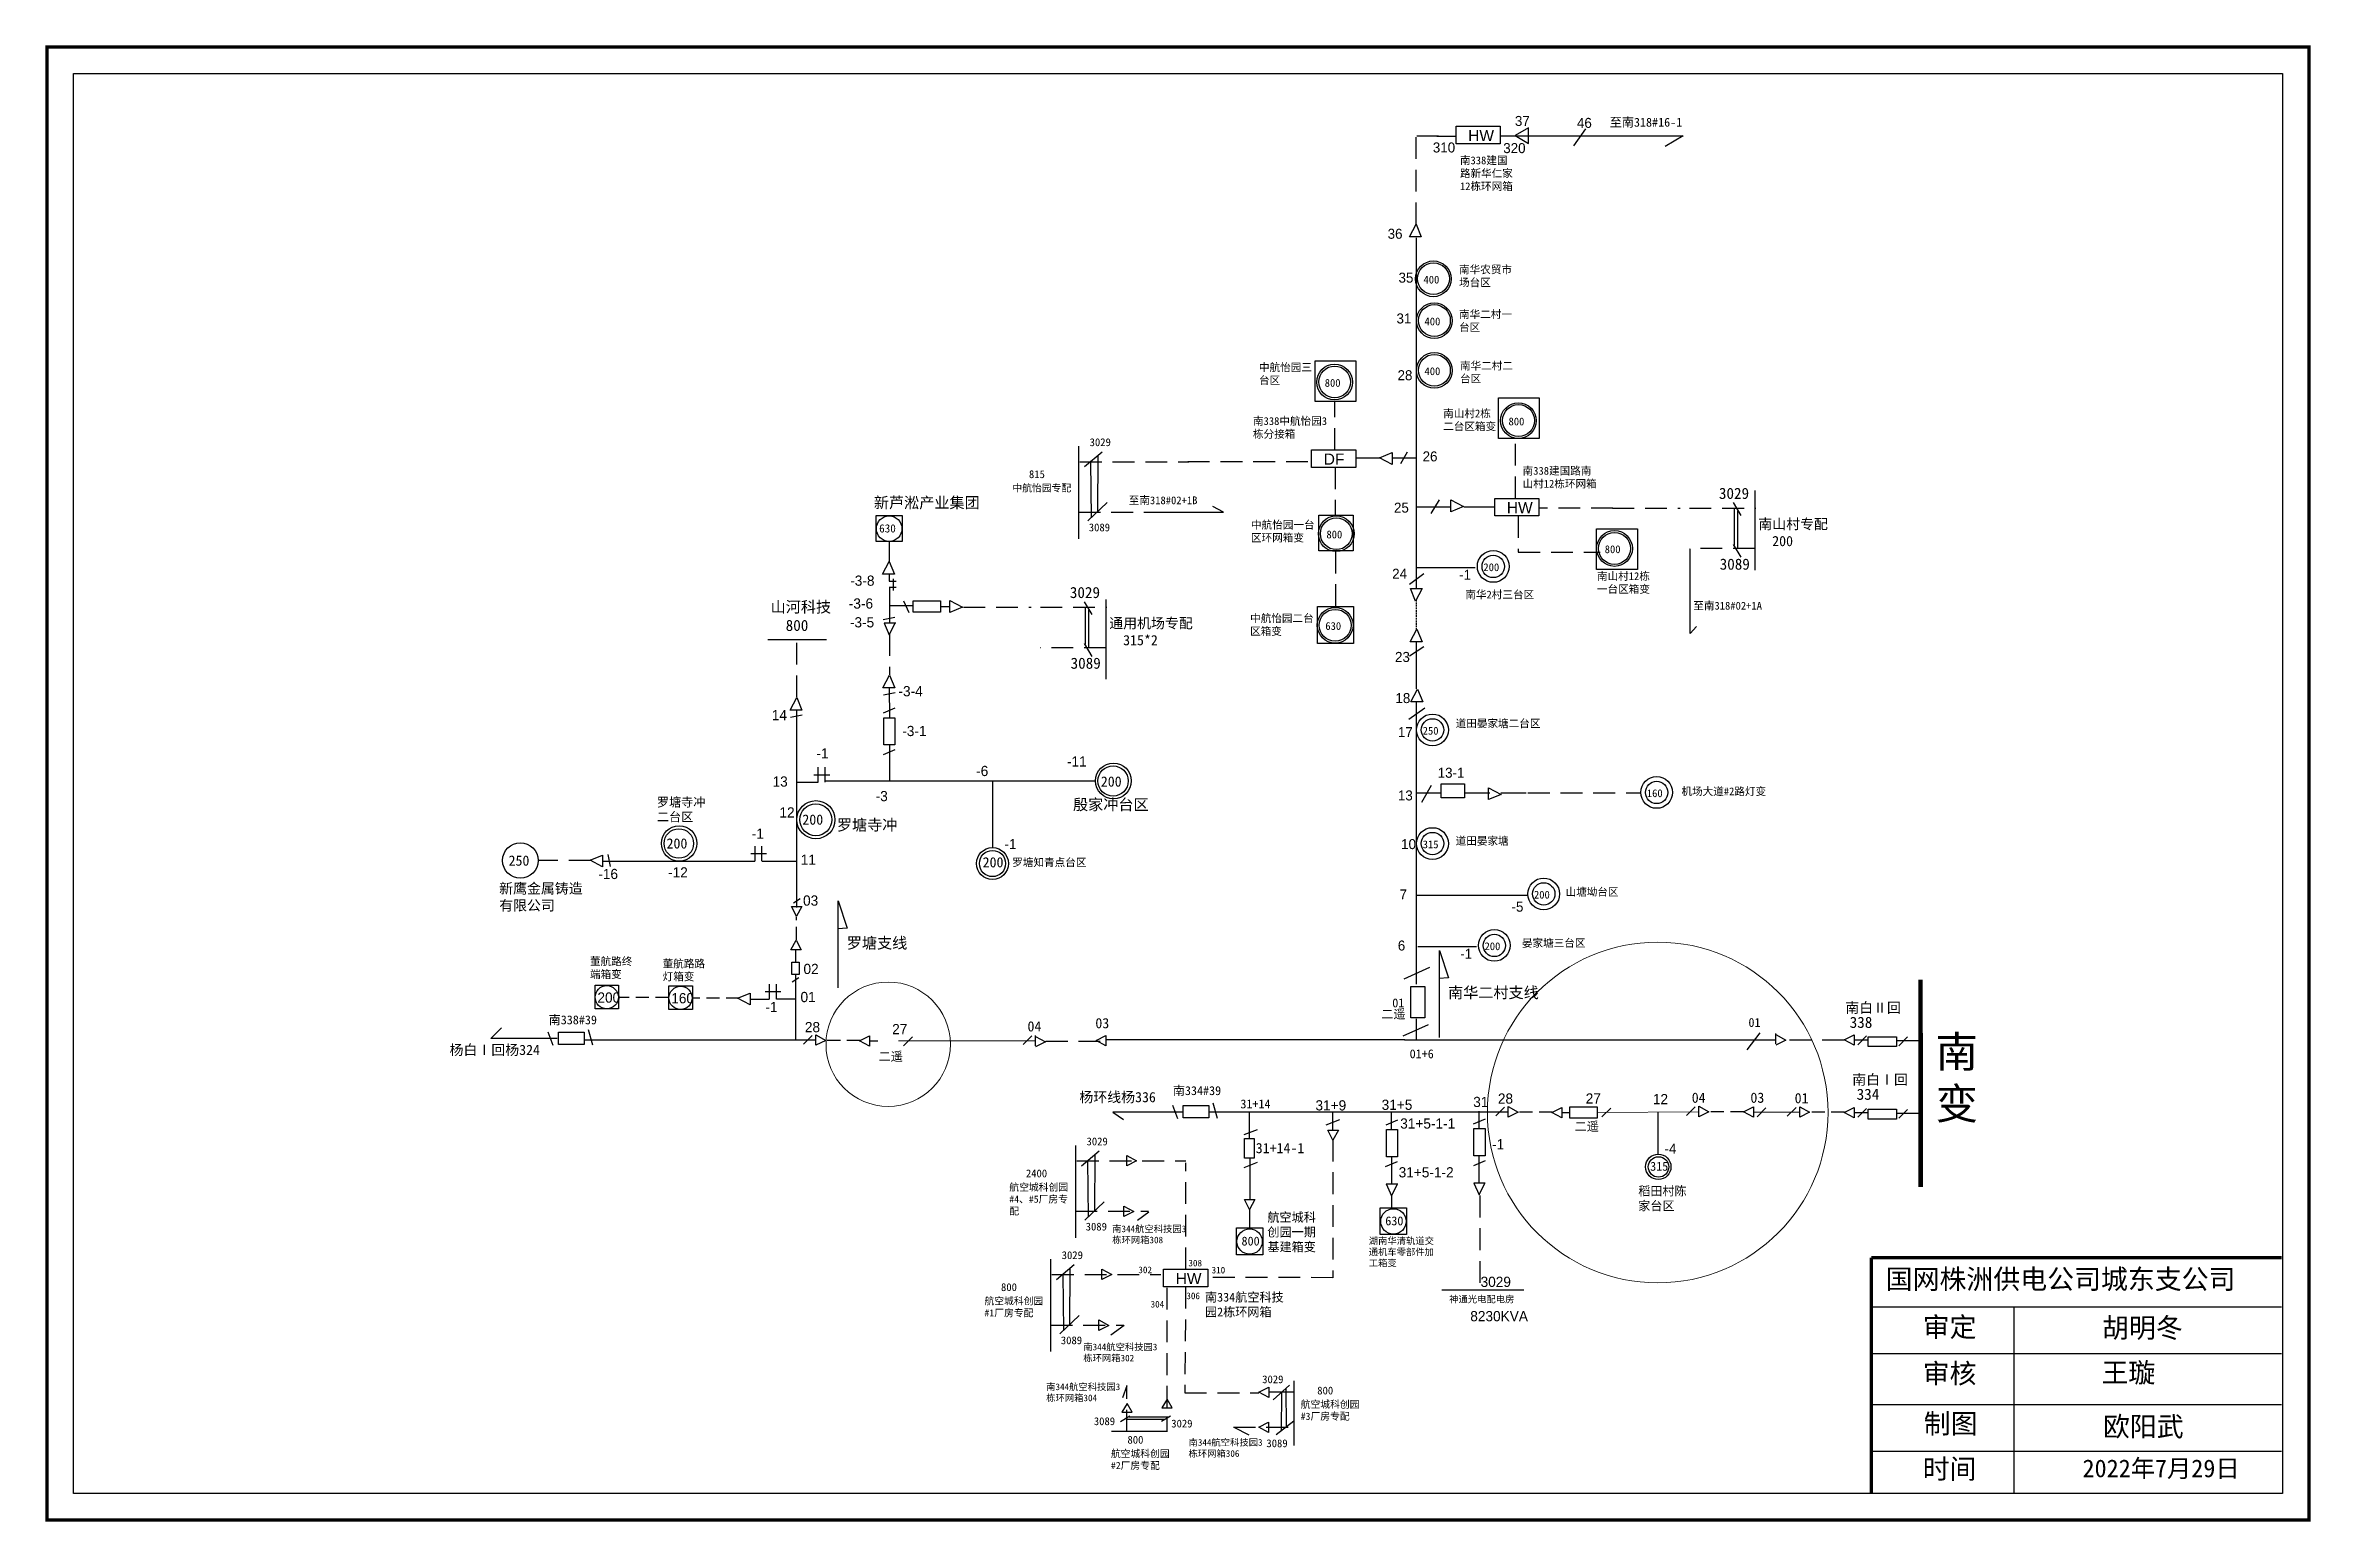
# Model space of a CAD drawing. Extents: x -140 to 371, y -3 to 330.
import ezdxf

# ---------------------------------------------------------------- set-up
doc = ezdxf.new("R2010")
doc.units = 0
doc.header["$LTSCALE"] = 0.774411
for name, pattern in [('ACAD_ISO02W100', [15, 12, -3]), ('DASHED2', [9.525, 6.35, -3.175]), ('HIDDENX2', [0.75, 0.5, -0.25])]:
    doc.linetypes.add(name, pattern=pattern)
doc.layers.get('0').update_dxf_attribs({"linetype": 'CONTINUOUS'})
doc.styles.add('宋体_txtstyle_0.00_0_0', font='')
doc.styles.add('宋体_txtstyle_1.76_0_0', font='', dxfattribs={"height": 1.76})
doc.styles.add('宋体_txtstyle_2.00_0_0', font='SIMSUN.TTC', dxfattribs={"height": 2})
doc.styles.add('宋体_txtstyle_2.30_0_0', font='SIMSUN.TTC', dxfattribs={"height": 2.3})
doc.styles.add('宋体_txtstyle_2.50_0_0', font='', dxfattribs={"height": 2.5})
doc.styles.add('宋体_txtstyle_200.00_0_0200', font='SIMSUN.TTC', dxfattribs={"height": 200})
doc.styles.add('宋体_txtstyle_4.00_0_0', font='SIMSUN.TTC', dxfattribs={"height": 4})
doc.styles.add('宋体_txtstyle_4.45_0_0', font='SIMSUN.TTC', dxfattribs={"height": 4.447526})
doc.styles.get('宋体_txtstyle_0.00_0_0').set_extended_font_data('宋体')
doc.styles.get('宋体_txtstyle_1.76_0_0').set_extended_font_data('宋体')
doc.styles.get('宋体_txtstyle_2.50_0_0').set_extended_font_data('宋体')

msp = doc.modelspace()

# ---------------------------------------------------------------- linework, layer by layer
at = {"linetype": 'DASHED2'}
for p, q in [((168.92, 289.52), (168.92, 309.42)), ((173.98, 309.42), (168.92, 309.42)), ((173.63, 309.39), (177.8, 309.39)), ((150.64, 238.67), (150.64, 249.68)), ((191.31, 227.77), (191.31, 241.07)), ((93.14, 236.01), (117.69, 236.01)), ((117.47, 236.04), (145.37, 236.04)), ((150.65, 234.76), (150.65, 223.88)), ((174.97, 225.85), (176.74, 225.85)), ((213.29, 225.51), (196.62, 225.51)), ((213.19, 225.56), (228.44, 225.56)), ((230.55, 225.55), (245.48, 225.55)), ((92.83, 224.65), (109.3, 224.65)), ((191.96, 223.77), (191.96, 215.6)), ((150.78, 215.75), (150.78, 203.25)), ((191.96, 215.6), (210.39, 215.6)), ((245.31, 216.43), (230.52, 216.43)), ((66.87, 203.22), (82.13, 203.22)), ((84.23, 203.21), (99.17, 203.21)), ((29.29, 182.92), (29.3, 195.81)), ((50.19, 197.18), (50.2, 187.96)), ((98.99, 194.09), (84.2, 194.09)), ((172.34, 163), (170.14, 159.16)), ((194.12, 161.36), (219.39, 161.36)), ((-17.18, 146.11), (-29, 146.11)), ((-39.64, 105.99), (-37.22, 108.43)), ((85.46, 105.39), (97.68, 105.39)), ((265.41, 105.59), (252.55, 105.59)), ((100.58, 89.4), (103, 87.75)), ((150.17, 83.21), (150.17, 52.09)), ((92.45, 78.41), (117, 78.41)), ((116.98, 53.96), (116.98, 77.98)), ((92.13, 67.05), (108.61, 67.05)), ((108.7, 66.89), (106.12, 65.01)), ((131.36, 67.54), (131.36, 63.32)), ((163.4, 70.65), (163.4, 67.96)), ((183.3, 70.6), (183.3, 49.35)), ((86.84, 52.77), (111.39, 52.77)), ((150.17, 52.09), (122.08, 52.13)), ((112.73, 49.81), (112.73, 17.44)), ((116.97, 50.04), (116.79, 26.16)), ((86.53, 41.42), (103, 41.42)), ((103.13, 41.3), (100.14, 39.1)), ((103.69, 27.7), (102.77, 25.02)), ((103.69, 17.38), (103.69, 27.8)), ((116.79, 26.16), (133.48, 26.16)), ((127.77, 18.41), (141.33, 18.41)), ((127.86, 18.43), (131.21, 16.63))]:
    msp.add_line(p, q, dxfattribs=at)
for p, q in [((187.83, 309.49), (229.1, 309.49)), ((207.08, 311), (204.39, 307.18)), ((229.1, 309.49), (225.06, 307.02)), ((168.99, 281.74), (168.99, 286.45)), ((169, 253), (169, 281.74)), ((169.04, 236.25), (169.04, 253.55)), ((160.9, 236.8), (155.27, 236.8)), ((169.03, 236.8), (163.52, 236.8)), ((166.9, 238.17), (165.4, 235.55)), ((169.04, 207.4), (169.04, 236.23)), ((125.47, 224.66), (123.1, 225.91)), ((169.01, 225.81), (174.94, 225.81)), ((174.14, 227.41), (172.21, 224.37)), ((179.75, 225.81), (186.48, 225.81)), ((108.83, 224.66), (125.47, 224.66)), ((50.14, 218.03), (50.14, 213.42)), ((230.61, 216.38), (230.61, 197.25)), ((50.14, 210.74), (50.14, 209.05)), ((170.64, 210.75), (167.43, 208.34)), ((50.2, 207.72), (50.21, 199.64)), ((170.64, 194.25), (167.43, 192.16)), ((169.04, 189.13), (169.04, 195.22)), ((230.73, 197.25), (232.11, 198.87)), ((169.03, 184.8), (169.03, 189.01)), ((50.17, 185.12), (50.18, 178.29)), ((170.91, 180.44), (167.25, 177.88)), ((169.03, 118.23), (169.03, 181.88)), ((50.2, 166.51), (50.2, 164.05)), ((73.43, 164.04), (73.43, 149.02)), ((169.05, 161.36), (174.35, 161.36)), ((179.85, 161.36), (182.33, 161.36)), ((185.53, 161.26), (181.64, 161.26)), ((188.04, 161.36), (193.76, 161.36)), ((169.05, 138.31), (194.12, 138.31)), ((171.93, 122.01), (166.19, 119.4)), ((171.64, 109.11), (165.9, 106.5)), ((169.03, 105.72), (169.03, 110.41)), ((246.43, 107.27), (243.48, 103.48)), ((166.42, 105.72), (99.11, 105.72)), ((238.63, 105.59), (166.31, 105.59)), ((250.02, 105.59), (238.42, 105.59)), ((163.34, 89.41), (163.34, 85.58)), ((183.06, 89.62), (183.06, 85.79)), ((163.38, 79.28), (163.38, 73.27)), ((183.09, 79.49), (183.09, 73.48))]:
    msp.add_line(p, q)
at = {"linetype": 'Continuous'}
for p, q in [((167.42, 286.68), (168.92, 289.52)), ((170.09, 286.68), (167.42, 286.68)), ((168.92, 289.52), (170.09, 286.68)), ((92.83, 239.48), (92.83, 218.66)), ((98.14, 238.19), (94.16, 234.82)), ((95.56, 236.01), (95.71, 223.4)), ((97.19, 237.38), (97.11, 224.72)), ((160.68, 236.88), (163.52, 238.05)), ((163.52, 235.37), (160.68, 236.88)), ((163.52, 238.05), (163.52, 235.37)), ((99.29, 226.79), (94.92, 222.66)), ((176.74, 224.73), (176.74, 227.4)), ((176.74, 227.4), (179.58, 225.9)), ((179.58, 225.9), (176.74, 224.73)), ((240.38, 226.8), (242.13, 223.89)), ((240.66, 225.64), (240.66, 217.2)), ((241.4, 224.9), (241.4, 216.46)), ((245.3, 229.51), (245.3, 211.59)), ((240.38, 217.38), (242.13, 214.47)), ((48.66, 210.69), (50.17, 213.53)), ((51.34, 210.69), (48.66, 210.69)), ((50.17, 213.53), (51.34, 210.69)), ((51.07, 209.63), (51.07, 206.99)), ((169.04, 212.18), (182.26, 212.18)), ((50.16, 209.07), (51.7, 209.07)), ((50.16, 207.72), (51.73, 207.72)), ((53.4, 204.67), (54.56, 202.03)), ((63.85, 202.04), (63.85, 204.72)), ((63.85, 204.72), (66.7, 203.21)), ((94.06, 204.46), (95.81, 201.55)), ((98.98, 204.93), (98.98, 187.01)), ((167.65, 207.4), (170.32, 207.4)), ((168.82, 204.55), (167.65, 207.4)), ((170.32, 207.4), (168.82, 204.55)), ((51.44, 200.91), (48.79, 200.39)), ((48.98, 199.65), (50.17, 196.98)), ((51.65, 199.64), (48.98, 199.64)), ((50.17, 196.98), (51.5, 199.64)), ((50.45, 203.6), (55.54, 203.6)), ((61.72, 203.35), (63.85, 203.35)), ((66.7, 203.21), (63.85, 202.04)), ((94.34, 203.3), (94.34, 194.87)), ((95.09, 202.56), (95.09, 194.12)), ((22.81, 195.95), (36.04, 195.95)), ((94.06, 195.05), (95.81, 192.13)), ((167.6, 195.38), (169.1, 198.23)), ((170.27, 195.38), (167.6, 195.38)), ((169.1, 198.23), (170.27, 195.38)), ((48.73, 185.06), (50.23, 187.91)), ((51.4, 185.06), (48.73, 185.06)), ((51.48, 183.89), (48.83, 183.37)), ((50.23, 187.91), (51.4, 185.06)), ((167.75, 181.88), (169.26, 184.72)), ((169.26, 184.72), (170.43, 181.88)), ((27.8, 180.02), (29.3, 182.86)), ((30.48, 180.02), (27.8, 180.02)), ((30.56, 178.85), (27.9, 178.33)), ((29.3, 182.86), (30.48, 180.02)), ((29.31, 135.51), (29.31, 180.18)), ((48.85, 179.37), (51.49, 180.53)), ((170.43, 181.88), (167.75, 181.88)), ((48.88, 169.99), (51.52, 171.15)), ((50.18, 172.18), (50.18, 165.92)), ((29.35, 163.74), (34.11, 163.74)), ((36.73, 165.37), (33.19, 165.37)), ((34.07, 167.15), (34.07, 163.75)), ((35.67, 164.04), (96.66, 164.04)), ((35.7, 163.75), (35.7, 167.15)), ((185.25, 159.84), (185.25, 162.51)), ((185.25, 162.51), (188.1, 161.01)), ((188.1, 161.01), (185.25, 159.84)), ((19.85, 149.38), (19.85, 145.98)), ((21.47, 145.98), (21.47, 149.38)), ((-17.29, 146.18), (-14.45, 147.35)), ((-14.45, 144.68), (-17.29, 146.18)), ((-14.45, 147.35), (-14.45, 144.68)), ((-14.29, 145.97), (19.88, 145.97)), ((-13.28, 147.44), (-12.76, 144.78)), ((22.5, 147.61), (18.96, 147.61)), ((21.51, 145.97), (29.31, 145.97)), ((28.15, 135.77), (30.48, 135.77)), ((29.26, 133.54), (28.15, 135.77)), ((30.08, 137.49), (28.6, 136.52)), ((30.48, 135.77), (29.26, 133.54)), ((38.66, 117.41), (38.66, 137.01)), ((38.66, 137.01), (40.67, 130.86)), ((27.98, 125.96), (29.2, 128.19)), ((29.2, 128.19), (30.31, 125.96)), ((40.67, 130.86), (38.53, 130.72)), ((30.31, 125.96), (27.98, 125.96)), ((29.07, 123.07), (29.07, 126.06)), ((169.29, 126.76), (182.51, 126.76)), ((174.2, 106.22), (174.2, 125.82)), ((174.2, 125.82), (176.21, 119.67)), ((23.09, 118.27), (23.09, 114.88)), ((24.71, 114.88), (24.71, 118.27)), ((29.77, 119.69), (28.29, 118.73)), ((29.07, 105.65), (29.07, 120.44)), ((176.21, 119.67), (174.07, 119.53)), ((15.95, 115.07), (18.8, 116.25)), ((18.8, 113.57), (15.95, 115.07)), ((18.77, 114.85), (23.09, 114.85)), ((18.8, 116.25), (18.8, 113.57)), ((25.75, 116.5), (22.2, 116.5)), ((24.72, 114.91), (29.04, 114.91)), ((-18.6, 105.68), (33.57, 105.68)), ((32.8, 106.68), (30.82, 104.69)), ((33.62, 104.46), (33.62, 106.79)), ((33.62, 106.79), (35.85, 105.57)), ((35.85, 105.57), (33.62, 104.46)), ((43.47, 105.51), (45.7, 106.62)), ((45.7, 104.29), (43.47, 105.51)), ((45.67, 105.51), (47.56, 105.51)), ((45.7, 106.62), (45.7, 104.29)), ((53.39, 104.37), (55.37, 106.35)), ((82.32, 106.6), (80.35, 104.62)), ((83.14, 104.38), (83.14, 106.71)), ((83.14, 106.47), (85.38, 105.25)), ((85.38, 105.25), (83.14, 104.14)), ((96.77, 105.54), (99.01, 106.66)), ((99.01, 104.32), (96.77, 105.54)), ((99.01, 106.66), (99.01, 104.32)), ((250.02, 104.77), (250.02, 107.11)), ((250.02, 106.87), (252.25, 105.65)), ((252.25, 105.65), (250.02, 104.53)), ((265.46, 105.71), (267.69, 106.82)), ((267.69, 104.49), (265.46, 105.71)), ((267.69, 106.82), (267.69, 104.49)), ((267.69, 105.68), (270.88, 105.68)), ((268.51, 104.6), (270.49, 106.58)), ((277.75, 104.38), (279.72, 106.36)), ((122.13, 89.47), (189.66, 89.47)), ((124.13, 87.96), (123.2, 91.46)), ((131.32, 89.47), (131.32, 83.42)), ((148.68, 86.55), (151.71, 87.72)), ((150.09, 89.42), (150.09, 85.25)), ((162.19, 86.53), (164.82, 87.69)), ((181.9, 86.74), (184.54, 87.9)), ((188.84, 90.52), (186.87, 88.54)), ((189.66, 88.3), (189.66, 90.64)), ((189.66, 90.64), (191.9, 89.42)), ((191.9, 89.42), (189.66, 88.3)), ((199.51, 89.35), (201.74, 90.47)), ((201.74, 88.13), (199.51, 89.35)), ((201.74, 90.47), (201.74, 88.13)), ((201.81, 89.33), (203.58, 89.33)), ((210.82, 88.34), (212.8, 90.32)), ((223.39, 89.32), (223.39, 79.94)), ((231.86, 90.6), (229.88, 88.62)), ((232.68, 90.72), (234.91, 89.5)), ((232.68, 88.38), (232.68, 90.72)), ((234.91, 89.5), (232.68, 88.38)), ((242.75, 89.48), (244.98, 90.6)), ((244.98, 88.26), (242.75, 89.48)), ((244.98, 90.6), (244.98, 88.26)), ((245.8, 88.38), (247.78, 90.36)), ((254.58, 90.46), (252.6, 88.48)), ((255.4, 88.24), (255.4, 90.58)), ((255.4, 90.58), (257.63, 89.36)), ((257.63, 89.36), (255.4, 88.24)), ((265.46, 89.34), (267.69, 90.46)), ((267.69, 88.12), (265.46, 89.34)), ((267.69, 90.46), (267.69, 88.12)), ((267.69, 89.32), (270.88, 89.32)), ((268.51, 88.24), (270.49, 90.22)), ((277.75, 88.02), (279.72, 90)), ((92.13, 81.88), (92.13, 61.06)), ((130.13, 84.35), (133.16, 85.52)), ((149.06, 85.3), (151.4, 85.3)), ((150.18, 83.07), (149.06, 85.3)), ((151.4, 85.3), (150.18, 83.07)), ((97.45, 80.59), (93.47, 77.22)), ((94.87, 78.41), (95.01, 65.8)), ((96.5, 79.78), (96.41, 67.12)), ((103.69, 77.3), (103.69, 79.63)), ((103.69, 79.63), (105.92, 78.41)), ((105.92, 78.41), (103.69, 77.3)), ((130.13, 76.94), (133.16, 78.1)), ((131.45, 78.96), (131.45, 69.58)), ((162.06, 77.15), (164.7, 78.31)), ((181.94, 77.36), (184.57, 78.52)), ((162.21, 73.21), (163.39, 70.55)), ((164.78, 73.2), (162.21, 73.2)), ((163.39, 70.55), (164.72, 73.2)), ((181.92, 73.42), (183.11, 70.76)), ((184.49, 73.41), (181.92, 73.41)), ((183.11, 70.76), (184.44, 73.41)), ((98.59, 69.19), (94.23, 65.06)), ((103.03, 65.85), (103.03, 68.19)), ((103.03, 68.19), (105.26, 66.97)), ((105.26, 66.97), (103.03, 65.85)), ((130.24, 69.68), (132.58, 69.68)), ((131.36, 67.45), (130.24, 69.68)), ((132.58, 69.68), (131.36, 67.45)), ((86.53, 56.24), (86.53, 35.42)), ((91.84, 54.95), (87.86, 51.58)), ((89.26, 52.77), (89.41, 40.16)), ((90.89, 54.14), (90.81, 41.48)), ((98.08, 51.66), (98.08, 53.99)), ((98.08, 53.99), (100.32, 52.77)), ((100.32, 52.77), (98.08, 51.66)), ((174.76, 49.35), (193.23, 49.35)), ((92.99, 43.55), (88.62, 39.42)), ((97.42, 40.21), (97.42, 42.55)), ((97.42, 42.55), (99.66, 41.33)), ((99.66, 41.33), (97.42, 40.21)), ((271.57, 45.5), (364.03, 45.5)), ((303.66, 45.49), (303.66, 3.49)), ((271.57, 34.97), (364.03, 34.97)), ((133.47, 26.29), (135.71, 27.4)), ((135.71, 25.07), (133.47, 26.29)), ((135.71, 27.4), (135.71, 25.07)), ((141.31, 26.3), (135.73, 26.3)), ((140.4, 27.83), (136.71, 24.57)), ((138.55, 26.2), (138.47, 17.51)), ((139.57, 27.1), (139.61, 18.41)), ((141.33, 28.84), (141.33, 14.25)), ((104.37, 20.85), (102.32, 19.62)), ((113.1, 20.65), (104.24, 20.65)), ((113.58, 20.89), (111.52, 19.66)), ((271.57, 23.48), (364.03, 23.48)), ((112.9, 17.39), (100.29, 17.39)), ((112.21, 20.13), (103.72, 20.13)), ((133.45, 18.4), (135.68, 19.52)), ((135.68, 17.18), (133.45, 18.4)), ((135.68, 19.52), (135.68, 17.18)), ((141.33, 19.76), (137.39, 16.67)), ((271.57, 12.95), (364.03, 12.95))]:
    msp.add_line(p, q, dxfattribs=at)
at = {"linetype": 'HIDDENX2'}
msp.add_line((169.04, 198.11), (169.04, 204.99), dxfattribs=at)
at = {"linetype": 'DASHED2', "ltscale": 0.6}
msp.add_line((29.26, 128.22), (29.26, 133.52), dxfattribs=at)
at = {"color": 0, "linetype": 'DASHED2', "ltscale": 0.6}
for p, q in [((0.4, 115.26), (-10.75, 115.26)), ((16.34, 115.1), (5.89, 115.1)), ((43.57, 105.57), (35.8, 105.57)), ((199.61, 89.41), (191.85, 89.41)), ((242.76, 89.49), (234.79, 89.49)), ((265.48, 89.36), (257.5, 89.36))]:
    msp.add_line(p, q, dxfattribs=at)
at = {"color": 0, "linetype": 'Continuous'}
for p, q in [((-25.58, 104.42), (-26.75, 107.45)), ((-16.68, 104.48), (-17.61, 107.98)), ((-24.69, 105.99), (-39.64, 105.99)), ((116.43, 89.4), (100.58, 89.4)), ((115.23, 87.9), (114.06, 90.93))]:
    msp.add_line(p, q, dxfattribs=at)
at = {"color": 7, "linetype": 'Continuous', "lineweight": 0, "ltscale": 0.245363}
msp.add_line((52.27, 105.51), (83.18, 105.51), dxfattribs=at)
at = {"linetype": 'ACAD_ISO02W100'}
for p, q in [((277.25, 105.52), (282.81, 105.52)), ((277.25, 89.16), (282.81, 89.16))]:
    msp.add_line(p, q, dxfattribs=at)
at = {"color": 7, "linetype": 'Continuous', "lineweight": 0, "ltscale": 0.715835}
msp.add_line((209.72, 89.33), (232.68, 89.44), dxfattribs=at)
at = {"color": 7, "linetype": 'Continuous', "lineweight": 0, "ltscale": 0.448066}
msp.add_line((255.4, 89.41), (244.92, 89.41), dxfattribs=at)
at = {"linetype": 'Continuous', "const_width": 0.741}
msp.add_lwpolyline([(-139.72, 329.49), (370.22, 329.49), (370.22, -2.54), (-139.72, -2.54)], close=True, dxfattribs=at)
at = {"linetype": 'Continuous'}
for points in [[(-133.73, 323.49), (364.22, 323.49), (364.22, 3.46), (-133.73, 3.46)], [(177.95, 311.62), (187.89, 311.62), (187.89, 307.66), (177.95, 307.66)], [(145.38, 238.69), (155.32, 238.69), (155.32, 234.73), (145.38, 234.73)], [(186.67, 227.75), (196.61, 227.75), (196.61, 223.79), (186.67, 223.79)], [(47.24, 223.91), (53.08, 223.91), (53.08, 218.01), (47.24, 218.01)], [(61.71, 202.13), (55.58, 202.13), (55.58, 204.65), (61.71, 204.65)], [(51.42, 178.3), (51.42, 172.16), (48.9, 172.16), (48.9, 178.3)], [(28.19, 123.17), (29.83, 123.17), (29.83, 120.39), (28.19, 120.39)], [(-16.17, 118.02), (-10.86, 118.02), (-10.86, 112.66), (-16.17, 112.66)], [(0.47, 117.87), (5.78, 117.87), (5.78, 112.5), (0.47, 112.5)], [(116.39, 88.13), (116.39, 90.93), (122.22, 90.93), (122.22, 88.13)], [(203.58, 90.59), (209.72, 90.59), (209.72, 88.07), (203.58, 88.07)], [(130.25, 83.45), (132.44, 83.45), (132.44, 79.03), (130.25, 79.03)], [(164.76, 85.47), (164.76, 79.33), (162.23, 79.33), (162.23, 85.47)], [(184.47, 85.68), (184.47, 79.54), (181.95, 79.54), (181.95, 85.68)], [(160.84, 67.84), (166.76, 67.84), (166.76, 61.8), (160.84, 61.8)], [(128.42, 63.29), (134.35, 63.29), (134.35, 57.24), (128.42, 57.24)], [(112, 53.99), (121.94, 53.99), (121.94, 50.04), (112, 50.04)], [(103.76, 23.76), (102.62, 21.78), (104.91, 21.78)], [(112.78, 24.72), (111.64, 22.74), (113.92, 22.74)]]:
    msp.add_lwpolyline(points, close=True, dxfattribs=at)
at = {"linetype": 'DASHED2'}
msp.add_lwpolyline([(191.26, 309.5), (194.28, 307.75), (194.28, 311.24)], close=True, dxfattribs=at)
for points in [[(146.14, 258.78), (155.33, 258.78), (155.33, 249.6), (146.14, 249.6)], [(187.48, 250.44), (196.66, 250.44), (196.66, 241.26), (187.48, 241.26)], [(146.98, 223.97), (154.77, 223.97), (154.77, 215.91), (146.98, 215.91)], [(209.61, 220.91), (218.8, 220.91), (218.8, 211.74), (209.61, 211.74)], [(146.7, 203.39), (154.81, 203.39), (154.81, 195), (146.7, 195)], [(174.54, 163.37), (179.85, 163.37), (179.85, 160.26), (174.54, 160.26)], [(167.73, 117.71), (170.86, 117.71), (170.86, 110.67), (167.73, 110.67)]]:
    msp.add_lwpolyline(points, close=True)
at = {"linetype": 'Continuous'}
for points, const_width in [([(282.68, 72.55), (282.65, 119.28)], 1), ([(271.52, 56.63), (271.52, 3.66)], 0.741), ([(271.57, 56.63), (364.03, 56.63)], 0.741)]:
    msp.add_lwpolyline(points, dxfattribs=dict(at, const_width=const_width))
at = {"color": 0, "linetype": 'Continuous'}
msp.add_lwpolyline([(-24.42, 104.65), (-24.42, 107.45), (-18.59, 107.45), (-18.59, 104.65)], close=True, dxfattribs=at)
at = {"linetype": 'ACAD_ISO02W100'}
for points in [[(270.85, 104.2), (270.85, 106.41), (277.25, 106.41), (277.25, 104.2)], [(270.85, 87.83), (270.85, 90.04), (277.25, 90.04), (277.25, 87.83)]]:
    msp.add_lwpolyline(points, close=True, dxfattribs=at)
at = {"linetype": 'Continuous'}
for centre, radius in [((172.81, 277.23), 4.03), ((172.84, 277.26), 3.58), ((173.03, 267.8), 4.03), ((173.06, 267.83), 3.58), ((173.03, 256.58), 4.03), ((150.54, 253.95), 4.03), ((150.57, 253.99), 3.58), ((173.06, 256.62), 3.58), ((191.98, 245.26), 4.03), ((192.01, 245.29), 3.58), ((50.14, 220.91), 2.88), ((150.93, 219.78), 4.03), ((150.93, 219.78), 3.58), ((213.65, 216.45), 4.03), ((213.65, 216.45), 3.58), ((186.31, 212.4), 3.58), ((186.31, 212.4), 2.52), ((150.68, 199.15), 4.03), ((150.68, 199.15), 3.58), ((172.62, 175.55), 3.58), ((172.62, 175.55), 2.52), ((100.61, 164.04), 3.42), ((223.15, 161.46), 3.58), ((223.15, 161.46), 2.52), ((33.61, 155.31), 4.3), ((33.61, 155.31), 3.6), ((2.73, 149.95), 3.32), ((172.62, 149.94), 3.58), ((73.43, 145.44), 3.58), ((73.43, 145.44), 2.95), ((172.62, 149.94), 2.52), ((197.7, 138.59), 3.58), ((197.7, 138.59), 2.52), ((186.56, 126.98), 3.58), ((186.56, 126.98), 2.52), ((-13.53, 115.29), 2.62), ((3.11, 115.14), 2.62), ((223.52, 77.07), 2.86), ((223.57, 77.05), 2.31), ((163.81, 64.78), 2.86), ((131.4, 60.23), 2.86)]:
    msp.add_circle(centre, radius, dxfattribs=at)
for centre, radius in [((100.69, 164.06), 4.03), ((2.8, 149.97), 4), ((-33, 146.11), 4)]:
    msp.add_circle(centre, radius)
at = {"color": 12, "linetype": 'Continuous', "lineweight": 0, "ltscale": 2.017299, "true_color": 0xc00000}
msp.add_circle((223.39, 89.32), 38.39, dxfattribs=at)
at = {"color": 12, "linetype": 'Continuous', "lineweight": 0, "ltscale": 1.50291, "true_color": 0xc00000}
msp.add_circle((49.92, 104.7), 14.02, dxfattribs=at)

# ---------------------------------------------------------------- texts
for s, height, style, p in [('3029', 1.76, '宋体_txtstyle_1.76_0_0', (95.33, 239.52)), ('815', 1.76, '宋体_txtstyle_1.76_0_0', (81.65, 232.31)), ('3029', 2.5, '宋体_txtstyle_2.50_0_0', (237.19, 227.62)), ('3089', 1.76, '宋体_txtstyle_1.76_0_0', (95.14, 220.32)), ('3089', 2.5, '宋体_txtstyle_2.50_0_0', (237.36, 211.67)), ('3029', 2.5, '宋体_txtstyle_2.50_0_0', (90.87, 205.28)), ('3089', 2.5, '宋体_txtstyle_2.50_0_0', (91.04, 189.34)), ('3029', 1.76, '宋体_txtstyle_1.76_0_0', (94.63, 81.92)), ('2400', 1.76, '宋体_txtstyle_1.76_0_0', (80.96, 74.71)), ('3089', 1.76, '宋体_txtstyle_1.76_0_0', (94.44, 62.72)), ('3029', 1.76, '宋体_txtstyle_1.76_0_0', (89.03, 56.28)), ('800', 1.76, '宋体_txtstyle_1.76_0_0', (75.35, 49.07)), ('3089', 1.76, '宋体_txtstyle_1.76_0_0', (88.84, 37.09)), ('3029', 1.76, '宋体_txtstyle_1.76_0_0', (134.23, 28.3)), ('800', 1.76, '宋体_txtstyle_1.76_0_0', (146.64, 25.77)), ('3089', 1.76, '宋体_txtstyle_1.76_0_0', (96.28, 18.85)), ('800', 1.76, '宋体_txtstyle_1.76_0_0', (103.86, 14.67)), ('3029', 1.76, '宋体_txtstyle_1.76_0_0', (113.73, 18.33)), ('3089', 1.76, '宋体_txtstyle_1.76_0_0', (135.18, 13.88))]:
    msp.add_text(s, height=height, dxfattribs=dict(style=style)).set_placement(p)
at = {"color": 7, "attachment_point": 1}
for s, insert, char_height, width, style in [('{\\fYouYuan|b0|i0|c134|p49;37}', (191.2, 313.94), 2.254, 19.5627, '宋体_txtstyle_0.00_0_0'), ('{\\fYouYuan|b0|i0|c134|p49;46}', (205.19, 313.5), 2.254, 19.5627, '宋体_txtstyle_0.00_0_0'), ('{\\fSimSun|b0|i0|c134|p2;至南318#16-1}', (212.58, 313.52), 2, 19.8247, '宋体_txtstyle_0.00_0_0'), ('{\\fYouYuan|b0|i0|c134|p49;310}', (172.7, 307.96), 2.254, 19.5627, '宋体_txtstyle_0.00_0_0'), ('{\\fArial|b0|i0|c0|p32;HW}', (180.67, 310.76), 2.5, 29.4064, '宋体_txtstyle_0.00_0_0'), ('{\\fYouYuan|b0|i0|c134|p49;320}', (188.57, 307.82), 2.254, 19.5627, '宋体_txtstyle_0.00_0_0'), ('南338建国路新华仁家12栋环网箱', (178.8, 304.8), 1.75, 12.4349, '宋体_txtstyle_0.00_0_0'), ('{\\fYouYuan|b0|i0|c134|p49;36}', (162.51, 288.51), 2.254, 19.5627, '宋体_txtstyle_0.00_0_0'), ('{\\fYouYuan|b0|i0|c134|p49;35}', (164.96, 278.62), 2.254, 19.5627, '宋体_txtstyle_0.00_0_0'), ('400', (170.59, 277.92), 1.75, 4.8377, '宋体_txtstyle_0.00_0_0'), ('{\\fSimSun|b0|i0|c134|p2;南华农贸市场台区}', (178.6, 280.2), 1.75, 12.4349, '宋体_txtstyle_0.00_0_0'), ('{\\fYouYuan|b0|i0|c134|p49;31}', (164.51, 269.42), 2.254, 19.5627, '宋体_txtstyle_0.00_0_0'), ('400', (170.82, 268.5), 1.75, 4.8377, '宋体_txtstyle_0.00_0_0'), ('{\\fSimSun|b0|i0|c134|p2;南华二村一台区}', (178.6, 270.1), 1.75, 12.4349, '宋体_txtstyle_0.00_0_0'), ('{\\fSimSun|b0|i0|c134|p2;中航怡园三台区}', (133.5, 258.15), 1.75, 12.4349, '宋体_txtstyle_0.00_0_0'), ('{\\fYouYuan|b0|i0|c134|p49;28}', (164.74, 256.63), 2.254, 19.5627, '宋体_txtstyle_0.00_0_0'), ('400', (170.82, 257.28), 1.75, 4.8377, '宋体_txtstyle_0.00_0_0'), ('{\\fSimSun|b0|i0|c134|p2;南华二村二台区}', (178.82, 258.51), 1.75, 12.4349, '宋体_txtstyle_0.00_0_0'), ('800', (148.32, 254.65), 1.75, 4.8377, '宋体_txtstyle_0.00_0_0'), ('{\\fSimSun|b0|i0|c134|p2;南338中航怡园3栋分接箱}', (132.15, 246.04), 1.75, 17.565, '宋体_txtstyle_0.00_0_0'), ('{\\fSimSun|b0|i0|c134|p2;南山村2栋二台区箱变}', (175.03, 247.76), 1.75, 12.4349, '宋体_txtstyle_0.00_0_0'), ('800', (189.76, 245.95), 1.75, 4.8377, '宋体_txtstyle_0.00_0_0'), ('{\\fArial|b0|i0|c0|p32;DF}', (148.11, 237.84), 2.5, 29.4064, '宋体_txtstyle_0.00_0_0'), ('{\\fYouYuan|b0|i0|c134|p49;26}', (170.39, 238.33), 2.254, 19.5627, '宋体_txtstyle_0.00_0_0'), ('{\\fSimSun|b0|i0|c134|p2;南338建国路南山村12栋环网箱}', (192.93, 234.83), 1.75, 17.565, '宋体_txtstyle_0.00_0_0'), ('{\\fSimSun|b0|i0|c134|p2;\\H0.92x;中航怡园专配  }', (77.92, 230.9), 1.76, 13.8808, '宋体_txtstyle_0.00_0_0'), ('{\\fSimSun|b0|i0|c134|p2;至南318#02+1B}', (104.14, 228.18), 1.75, 16.3297, '宋体_txtstyle_0.00_0_0'), ('{\\fYouYuan|b0|i0|c134|p49;25}', (163.94, 226.78), 2.254, 19.5627, '宋体_txtstyle_0.00_0_0'), ('{\\fArial|b0|i0|c0|p32;HW}', (189.39, 226.9), 2.5, 29.4064, '宋体_txtstyle_0.00_0_0'), ('630', (47.88, 221.9), 1.84, 3.8702, '宋体_txtstyle_0.00_0_0'), ('{\\fSimSun|b0|i0|c134|p2;中航怡园一台区环网箱变}', (131.71, 222.66), 1.75, 15.9383, '宋体_txtstyle_0.00_0_0'), ('800', (148.71, 220.48), 1.75, 4.8377, '宋体_txtstyle_0.00_0_0'), ('{\\fSimSun|b0|i0|c134|p2;\\H0.92x;南山村专配\\P  200}', (246.07, 223.11), 2.5, 33.125, '宋体_txtstyle_0.00_0_0'), ('800', (211.44, 217.15), 1.75, 4.8377, '宋体_txtstyle_0.00_0_0'), ('{\\fYouYuan|b0|i0|c134|p49;-3-8}', (41.36, 210.35), 2.3, 4.8377, '宋体_txtstyle_0.00_0_0'), ('{\\fYouYuan|b0|i0|c134|p49;24}', (163.53, 211.88), 2.254, 19.5627, '宋体_txtstyle_0.00_0_0'), ('{\\fYouYuan|b0|i0|c134|p49;-1}', (178.63, 211.65), 2.254, 19.5627, '宋体_txtstyle_0.00_0_0'), ('200', (184.09, 213.1), 1.75, 4.8377, '宋体_txtstyle_0.00_0_0'), ('{\\fSimSun|b0|i0|c134|p2;南山村12栋一台区箱变}', (209.7, 211.09), 1.75, 13.5571, '宋体_txtstyle_0.00_0_0'), ('{\\fYouYuan|b0|i0|c134|p49;-3-6}', (41.04, 205.2), 2.3, 4.8377, '宋体_txtstyle_0.00_0_0'), ('{\\fSimSun|b0|i0|c134|p2;南华2村三台区}', (180.02, 206.93), 1.75, 28.4667, '宋体_txtstyle_0.00_0_0'), ('{\\fSimSun|b0|i0|c134|p2;至南318#02+1A}', (231.41, 204.42), 1.75, 16.3297, '宋体_txtstyle_0.00_0_0'), ('{\\fYouYuan|b0|i0|c134|p49;-3-5}', (41.29, 200.96), 2.3, 4.8377, '宋体_txtstyle_0.00_0_0'), ('{\\fSimSun|b0|i0|c134|p2;\\H0.92x;通用机场专配\\P  315*2}', (99.75, 200.77), 2.5, 33.125, '宋体_txtstyle_0.00_0_0'), ('{\\fSimSun|b0|i0|c134|p2;中航怡园二台区箱变}', (131.51, 201.6), 1.75, 15.9383, '宋体_txtstyle_0.00_0_0'), ('630', (148.46, 199.85), 1.75, 4.8377, '宋体_txtstyle_0.00_0_0'), ('{\\fYouYuan|b0|i0|c134|p49;23}', (164.17, 193.13), 2.254, 19.5627, '宋体_txtstyle_0.00_0_0'), ('{\\fYouYuan|b0|i0|c134|p49;-3-4}', (52.23, 185.43), 2.3, 4.8377, '宋体_txtstyle_0.00_0_0'), ('{\\fYouYuan|b0|i0|c134|p49;18}', (164.27, 183.86), 2.254, 19.5627, '宋体_txtstyle_0.00_0_0'), ('{\\fYouYuan|b0|i0|c134|p49;14}', (23.68, 180.05), 2.3, 4.8377, '宋体_txtstyle_0.00_0_0'), ('{\\fYouYuan|b0|i0|c134|p49;-3-1}', (53.09, 176.46), 2.3, 4.8377, '宋体_txtstyle_0.00_0_0'), ('{\\fYouYuan|b0|i0|c134|p49;17}', (164.82, 176.18), 2.254, 19.5627, '宋体_txtstyle_0.00_0_0'), ('250', (170.41, 176.24), 1.75, 4.8377, '宋体_txtstyle_0.00_0_0'), ('{\\fSimSun|b0|i0|c134|p2;道田晏家塘二台区}', (177.85, 177.89), 1.75, 28.4667, '宋体_txtstyle_0.00_0_0'), ('{\\fYouYuan|b0|i0|c134|p49;-1}', (33.76, 171.42), 2.3, 4.8377, '宋体_txtstyle_0.00_0_0'), ('{\\fYouYuan|b0|i0|c134|p49;-11}', (90.22, 169.6), 2.3, 4.8377, '宋体_txtstyle_0.00_0_0'), ('{\\fYouYuan|b0|i0|c134|p49;13}', (23.85, 165.07), 2.3, 4.8377, '宋体_txtstyle_0.00_0_0'), ('{\\fYouYuan|b0|i0|c134|p49;-6}', (69.75, 167.45), 2.3, 4.8377, '宋体_txtstyle_0.00_0_0'), ('200', (97.85, 165.07), 2.3, 4.8377, '宋体_txtstyle_0.00_0_0'), ('{\\fYouYuan|b0|i0|c134|p49;13-1}', (173.79, 167.02), 2.254, 19.5627, '宋体_txtstyle_0.00_0_0'), ('{\\fYouYuan|b0|i0|c134|p49;-3}', (47.09, 161.79), 2.3, 4.8377, '宋体_txtstyle_0.00_0_0'), ('{\\fYouYuan|b0|i0|c134|p49;13}', (164.82, 161.91), 2.254, 19.5627, '宋体_txtstyle_0.00_0_0'), ('160', (220.94, 162.16), 1.75, 4.8377, '宋体_txtstyle_0.00_0_0'), ('{\\fSimSun|b0|i0|c134|p2;机场大道#2路灯变}', (228.74, 162.58), 1.75, 28.4667, '宋体_txtstyle_0.00_0_0'), ('{\\fYouYuan|b0|i0|c134|p49;-1}', (19.17, 153.33), 2.3, 4.8377, '宋体_txtstyle_0.00_0_0'), ('{\\fYouYuan|b0|i0|c134|p49;12}', (25.4, 158.11), 2.3, 4.8377, '宋体_txtstyle_0.00_0_0'), ('200', (30.57, 156.49), 2.3, 4.8377, '宋体_txtstyle_0.00_0_0'), ('200', (-0.05, 151.12), 2.3, 4.8377, '宋体_txtstyle_0.00_0_0'), ('{\\fYouYuan|b0|i0|c134|p49;-1}', (76.14, 150.94), 2.254, 19.5627, '宋体_txtstyle_0.00_0_0'), ('{\\fYouYuan|b0|i0|c134|p49;10}', (165.55, 150.94), 2.254, 19.5627, '宋体_txtstyle_0.00_0_0'), ('315', (170.41, 150.63), 1.75, 4.8377, '宋体_txtstyle_0.00_0_0'), ('{\\fSimSun|b0|i0|c134|p2;道田晏家塘}', (177.85, 151.42), 1.75, 28.4667, '宋体_txtstyle_0.00_0_0'), ('250', (-35.66, 147.25), 2.3, 4.8377, '宋体_txtstyle_0.00_0_0'), ('{\\fYouYuan|b0|i0|c134|p49;-16}', (-15.43, 144.24), 2.3, 4.8377, '宋体_txtstyle_0.00_0_0'), ('{\\fYouYuan|b0|i0|c134|p49;-12}', (0.29, 144.59), 2.3, 4.8377, '宋体_txtstyle_0.00_0_0'), ('{\\fYouYuan|b0|i0|c134|p49;11}', (30.21, 147.46), 2.3, 4.8377, '宋体_txtstyle_0.00_0_0'), ('{\\fSimSun|b0|i0|c134|p2;200}', (71.21, 146.87), 2.3, 4.8377, '宋体_txtstyle_0.00_0_0'), ('{\\fSimSun|b0|i0|c134|p2;罗塘知青点台区}', (77.89, 146.57), 1.75, 28.4667, '宋体_txtstyle_0.00_0_0'), ('{\\H0.92x;新鹰金属铸造\\P有限公司}', (-37.78, 140.98), 2.5, 33.125, '宋体_txtstyle_0.00_0_0'), ('{\\fYouYuan|b0|i0|c134|p49;03}', (30.72, 138.24), 2.3, 4.8377, '宋体_txtstyle_0.00_0_0'), ('{\\fYouYuan|b0|i0|c134|p49;7}', (165.19, 139.59), 2.254, 19.5627, '宋体_txtstyle_0.00_0_0'), ('200', (195.49, 139.29), 1.75, 4.8377, '宋体_txtstyle_0.00_0_0'), ('{\\fSimSun|b0|i0|c134|p2;山塘坳台区}', (202.62, 139.91), 1.75, 28.4667, '宋体_txtstyle_0.00_0_0'), ('{\\fYouYuan|b0|i0|c134|p49;-5}', (190.44, 136.83), 2.254, 19.5627, '宋体_txtstyle_0.00_0_0'), ('{\\fYouYuan|b0|i0|c134|p49;6}', (164.8, 128.08), 2.254, 19.5627, '宋体_txtstyle_0.00_0_0'), ('{\\fSimSun|b0|i0|c134|p2;晏家塘三台区}', (192.78, 128.39), 1.75, 28.4667, '宋体_txtstyle_0.00_0_0'), ('{\\fSimSun|b0|i0|c134|p2;董航路终端箱变}', (-17.31, 124.27), 1.75, 11.3607, '宋体_txtstyle_0.00_0_0'), ('{\\fSimSun|b0|i0|c134|p2;董航路路灯箱变}', (-0.93, 123.75), 1.75, 10.3704, '宋体_txtstyle_0.00_0_0'), ('{\\fYouYuan|b0|i0|c134|p49;02}', (30.82, 122.83), 2.3, 4.8377, '宋体_txtstyle_0.00_0_0'), ('{\\fYouYuan|b0|i0|c134|p49;-1}', (178.88, 126.22), 2.254, 19.5627, '宋体_txtstyle_0.00_0_0'), ('200', (184.35, 127.67), 1.75, 4.8377, '宋体_txtstyle_0.00_0_0'), ('{\\fYouYuan|b0|i0|c134|p49;200}', (-15.63, 116.38), 2.3, 4.8377, '宋体_txtstyle_0.00_0_0'), ('{\\fYouYuan|b0|i0|c134|p49;160}', (1.01, 116.23), 2.3, 4.8377, '宋体_txtstyle_0.00_0_0'), ('{\\fYouYuan|b0|i0|c134|p49;-1}', (22.22, 114.24), 2.3, 4.8377, '宋体_txtstyle_0.00_0_0'), ('{\\fYouYuan|b0|i0|c134|p49;01}', (30.15, 116.5), 2.3, 4.8377, '宋体_txtstyle_0.00_0_0'), ('01', (163.55, 115.02), 2, 4.8377, '宋体_txtstyle_0.00_0_0'), ('{\\fYouYuan|b0|i0|c134|p49;28}', (31.14, 109.72), 2.3, 4.8377, '宋体_txtstyle_0.00_0_0'), ('{\\fYouYuan|b0|i0|c134|p49;27}', (50.81, 109.27), 2.3, 4.8377, '宋体_txtstyle_0.00_0_0'), ('04', (81.32, 109.89), 2.3, 4.8377, '宋体_txtstyle_0.00_0_0'), ('03', (96.62, 110.61), 2.3, 4.8377, '宋体_txtstyle_0.00_0_0'), ('01', (243.85, 110.61), 2, 4.8377, '宋体_txtstyle_0.00_0_0'), ('01+6', (167.47, 103.55), 2, 4.8377, '宋体_txtstyle_0.00_0_0'), ('31+14', (129.31, 92.25), 2, 3.8702, '宋体_txtstyle_0.00_0_0'), ('{\\fYouYuan|b0|i0|c134|p49;31+9}', (146.24, 92.08), 2.3, 4.8377, '宋体_txtstyle_0.00_0_0'), ('{\\fYouYuan|b0|i0|c134|p49;31+5}', (161.16, 92.21), 2.3, 4.8377, '宋体_txtstyle_0.00_0_0'), ('{\\fYouYuan|b0|i0|c134|p49;31}', (181.8, 92.85), 2.3, 4.8377, '宋体_txtstyle_0.00_0_0'), ('{\\fYouYuan|b0|i0|c134|p49;28}', (187.36, 93.61), 2.3, 4.8377, '宋体_txtstyle_0.00_0_0'), ('{\\fYouYuan|b0|i0|c134|p49;27}', (207.16, 93.63), 2.3, 4.8377, '宋体_txtstyle_0.00_0_0'), ('{\\fYouYuan|b0|i0|c134|p49;12}', (222.3, 93.49), 2.3, 4.8377, '宋体_txtstyle_0.00_0_0'), ('04', (231.06, 93.81), 2.3, 4.8377, '宋体_txtstyle_0.00_0_0'), ('03', (244.29, 93.81), 2.3, 4.8377, '宋体_txtstyle_2.30_0_0'), ('01', (254.26, 93.71), 2.3, 4.8377, '宋体_txtstyle_2.30_0_0'), ('{\\fYouYuan|b0|i0|c134|p49;31+5-1-1}', (165.34, 87.99), 2.3, 6.2468, '宋体_txtstyle_0.00_0_0'), ('{\\fSimSun|b0|i0|c134|p2;31+14-1}', (132.77, 82.45), 2.3, 4.8377, '宋体_txtstyle_0.00_0_0'), ('{\\fYouYuan|b0|i0|c134|p49;-1}', (186.04, 83.31), 2.3, 4.8377, '宋体_txtstyle_0.00_0_0'), ('{\\fYouYuan|b0|i0|c134|p49;-4}', (224.9, 82.32), 2.3, 4.8377, '宋体_txtstyle_0.00_0_0'), ('{\\fYouYuan|b0|i0|c134|p49;31+5-1-2}', (164.99, 76.99), 2.3, 4.8377, '宋体_txtstyle_0.00_0_0'), ('315', (221.69, 78.19), 2, 3.8702, '宋体_txtstyle_0.00_0_0'), ('{\\fSimSun|b0|i0|c134|p2;\\H0.92x;航空城科创园#4、#5厂房专配  }', (77.22, 73.3), 1.76, 13.8808, '宋体_txtstyle_0.00_0_0'), ('800', (129.57, 61.34), 2, 3.8702, '宋体_txtstyle_0.00_0_0'), ('630', (161.98, 65.89), 2, 3.8702, '宋体_txtstyle_0.00_0_0'), ('302', (106.32, 54.6), 1.5, 11.7283, '宋体_txtstyle_0.00_0_0'), ('{\\fArial|b0|i0|c0|p32;HW}', (114.73, 53.14), 2.5, 29.4064, '宋体_txtstyle_0.00_0_0'), ('308', (117.6, 56.13), 1.5, 11.7283, '宋体_txtstyle_0.00_0_0'), ('310', (122.83, 54.54), 1.5, 11.7283, '宋体_txtstyle_0.00_0_0'), ('{\\fYouYuan|b0|i0|c134|p49;3029}', (183.46, 52.3), 2.3, 4.8377, '宋体_txtstyle_0.00_0_0'), ('{\\fSimSun|b0|i0|c134|p2;\\H0.92x;航空城科创园#1厂房专配  }', (71.62, 47.66), 1.76, 13.8808, '宋体_txtstyle_0.00_0_0'), ('304', (109.08, 46.86), 1.5, 11.7283, '宋体_txtstyle_0.00_0_0'), ('306', (117.14, 48.74), 1.5, 11.7283, '宋体_txtstyle_0.00_0_0'), ('{\\fYouYuan|b0|i0|c134|p49;8230KVA}', (181.14, 44.57), 2.3, 4.8377, '宋体_txtstyle_0.00_0_0'), ('{\\fSimSun|b0|i0|c134|p2;\\H0.92x;航空城科创园#3厂房专配  }', (142.91, 24.36), 1.76, 13.8808, '宋体_txtstyle_0.00_0_0'), ('{\\fSimSun|b0|i0|c134|p2;\\H0.92x;航空城科创园#2厂房专配  }', (100.12, 13.25), 1.76, 13.8808, '宋体_txtstyle_0.00_0_0')]:
    msp.add_mtext(s, dxfattribs=dict(at, insert=insert, char_height=char_height, width=width, style=style))
at = {"color": 7, "linetype": 'Continuous', "attachment_point": 1}
for s, insert, char_height, width, style in [('新芦淞产业集团', (46.68, 228.03), 2.5, 41.7778, '宋体_txtstyle_0.00_0_0'), ('{\\fSimSun|b0|i0|c134|p2;山河科技\\P  800}', (23.41, 204.53), 2.5, 41.7778, '宋体_txtstyle_0.00_0_0'), ('{\\fSimSun|b0|i0|c134|p2;罗塘寺冲二台区}', (-2.21, 160.26), 2, 10.998, '宋体_txtstyle_0.00_0_0'), ('殷家冲台区', (91.59, 159.98), 2.5, 21.1057, '宋体_txtstyle_0.00_0_0'), ('罗塘寺冲', (38.36, 155.38), 2.5, 41.7778, '宋体_txtstyle_0.00_0_0'), ('{\\fSimSun|b0|i0|c134|p2;罗塘支线}', (40.58, 128.78), 2.5, 41.7778, '宋体_txtstyle_0.00_0_0'), ('南华二村支线', (176.12, 117.6), 2.5, 41.7778, '宋体_txtstyle_0.00_0_0'), ('{\\fSimSun|b0|i0|c134|p2;南白Ⅱ回}', (265.67, 114.1), 2.3, 14.4543, '宋体_txtstyle_0.00_0_0'), ('{\\fSimSun|b0|i0|c134|p2;\\P南338#39}', (-26.63, 114.53), 2, 14.4543, '宋体_txtstyle_0.00_0_0'), ('338', (266.67, 110.89), 2.5, 5.6554, '宋体_txtstyle_0.00_0_0'), ('{\\fSimSun|b0|i0|c134|p2;南\\P变}', (286.04, 106.49), 7, 27.4955, '宋体_txtstyle_0.00_0_0'), ('{\\fSimSun|b0|i0|c134|p2;杨白Ⅰ回杨324}', (-48.96, 104.58), 2.3, 24.987, '宋体_txtstyle_0.00_0_0'), ('{\\fSimSun|b0|i0|c134|p2;南白Ⅰ回}', (267.24, 97.89), 2.3, 14.4543, '宋体_txtstyle_0.00_0_0'), ('{\\fSimSun|b0|i0|c134|p2;杨环线杨336}', (93.02, 93.94), 2.3, 24.987, '宋体_txtstyle_0.00_0_0'), ('{\\fSimSun|b0|i0|c134|p2;\\P南334#39}', (114.08, 98.58), 2, 14.4543, '宋体_txtstyle_0.00_0_0'), ('334', (268.24, 94.68), 2.5, 5.6554, '宋体_txtstyle_0.00_0_0'), ('{\\fSimSun|b0|i0|c134|p2;国网株洲供电公司城东支公司}', (274.78, 53.99), 4.4475, 121.5923, '宋体_txtstyle_4.45_0_0'), ('审定', (283.12, 43.19), 4.448, 34.7819, '宋体_txtstyle_0.00_0_0'), ('{\\fSimSun|b0|i0|c134|p2;胡明冬}', (323.56, 43.02), 4.4475, 34.7819, '宋体_txtstyle_4.45_0_0'), ('审核', (283.12, 32.72), 4.448, 34.7819, '宋体_txtstyle_0.00_0_0'), ('{\\fSimSun|b0|i0|c134|p2;王璇}', (323.43, 32.91), 4.4475, 49.0027, '宋体_txtstyle_0.00_0_0'), ('制图', (283.36, 21.42), 4.448, 34.7819, '宋体_txtstyle_0.00_0_0'), ('{\\fSimSun|b0|i0|c134|p2;欧阳武}', (323.75, 20.77), 4.4475, 34.7819, '宋体_txtstyle_4.45_0_0'), ('时间', (283.12, 11.22), 4.448, 34.7819, '宋体_txtstyle_0.00_0_0'), ('2022年7月29日', (319.15, 11.11), 4, 45.6929, '宋体_txtstyle_4.00_0_0')]:
    msp.add_mtext(s, dxfattribs=dict(at, insert=insert, char_height=char_height, width=width, style=style))
at = {"color": 2, "linetype": 'Continuous', "lineweight": 0, "ltscale": 0.556356, "true_color": 0xffff00, "char_height": 2, "attachment_point": 1, "style": '宋体_txtstyle_2.00_0_0'}
for insert in [(161.09, 112.5), (47.76, 102.94)]:
    msp.add_mtext('二遥', dxfattribs=dict(at, insert=insert))
at = {"color": 2, "linetype": 'Continuous', "lineweight": 0, "ltscale": 0.397686, "true_color": 0xffff00, "insert": (204.67, 87.18), "char_height": 2, "attachment_point": 1, "style": '宋体_txtstyle_200.00_0_0200'}
msp.add_mtext('二遥', dxfattribs=at)
at = {"color": 7, "linetype": 'DASHED2', "lineweight": 0, "ltscale": 0.967039, "attachment_point": 1, "style": '宋体_txtstyle_0.00_0_0'}
for s, insert, char_height, width in [('稻田村陈家台区', (219, 72.61), 2, 11.565), ('航空城科创园一期基建箱变', (135.41, 66.7), 2, 11.565), ('南344航空科技园3栋环网箱308', (100.42, 63.84), 1.5, 18.2728), ('湖南华清轨道交通机车零部件加工箱变', (158.25, 61.14), 1.5, 16.1736), ('南334航空科技园2栋环网箱', (121.34, 48.69), 2, 18.2728), ('神通光电配电房', (176.38, 47.98), 1.5, 16.1736), ('南344航空科技园3栋环网箱302', (93.91, 37.22), 1.5, 18.2728), ('南344航空科技园3栋环网箱304', (85.54, 28.24), 1.5, 18.2728), ('南344航空科技园3栋环网箱306', (117.63, 15.71), 1.5, 18.2728)]:
    msp.add_mtext(s, dxfattribs=dict(at, insert=insert, char_height=char_height, width=width))

doc.saveas('drawing.dxf')
